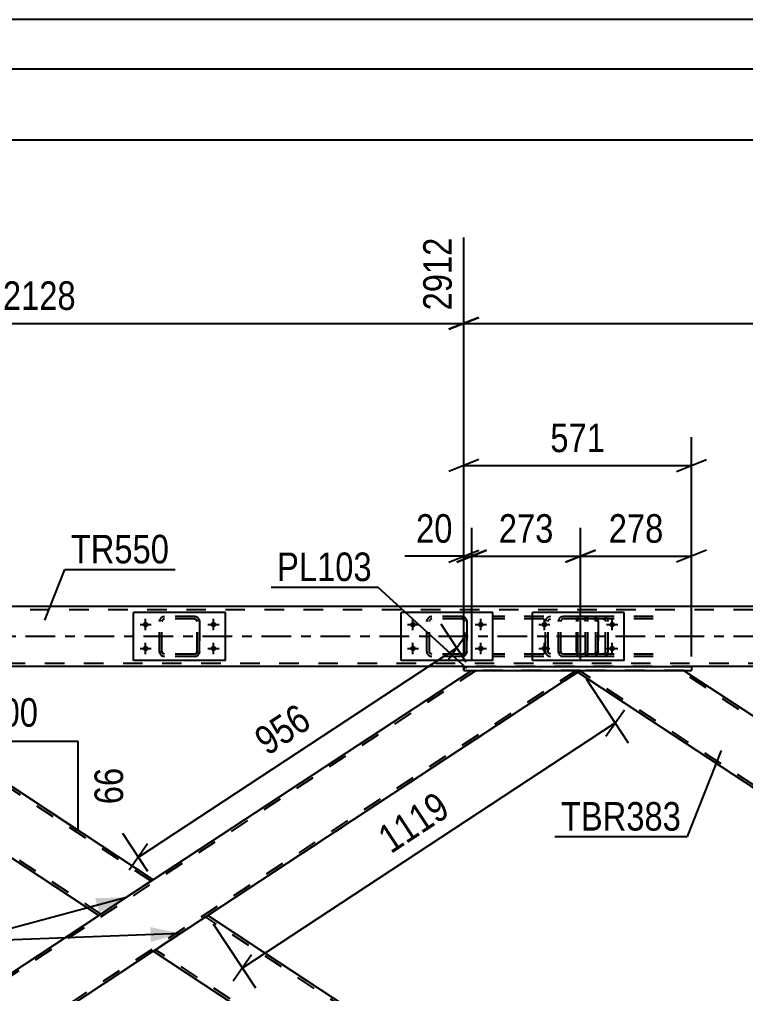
# Model space of a CAD drawing. Header units: millimetres. Extents: x -787 to 402, y -866 to -25.
# Drawn here: x -639.5 to -566.7, y -122.9 to -25.1 of the extents above; entities that cross this region are included whole.
import ezdxf

# ---------------------------------------------------------------- set-up
doc = ezdxf.new("R2010")
doc.units = ezdxf.units.MM
doc.linetypes.add('DXK_LINE_DOT2', pattern=[3.9198, 1.9599, -1.9599])
doc.linetypes.add('DXK_LINE_DOT3', pattern=[5.9187, 2.979, -0.9799, 0.9799, -0.9799])
doc.styles.add('Arial', font='arial.ttf', dxfattribs={"height": 0.2})
doc.styles.add('Arial Narrow', font='ARIALN.TTF', dxfattribs={"height": 0.2})

# ---------------------------------------------------------------- blocks, each defined once
blk = doc.blocks.new('Unknown-569028579-1134')
at = {"color": 5, "linetype": 'Continuous'}
for p, q in [((402.241, -25.126), (-786.759, -25.126)), ((397.241, -30.126), (-781.759, -30.126))]:
    blk.add_line(p, q, dxfattribs=at)
blk = doc.blocks.new('Part-569028579-4536 - 4520')
at = {"color": 7, "linetype": 'DXK_LINE_DOT2'}
for p, q in [((-508.55, -90.458), (-584.866, -140.657)), ((-498.505, -90.458), (-574.821, -140.657)), ((-498.069, -90.458), (-540.926, -118.648)), ((-498.069, -90.458), (-508.987, -90.458)), ((-540.926, -111.467), (-546.385, -115.058)), ((-535.467, -115.058), (-540.926, -118.648)), ((-583.493, -139.467), (-585.302, -140.657)), ((-574.384, -140.657), (-585.302, -140.657))]:
    blk.add_line(p, q, dxfattribs=at)
at = {"color": 2, "linetype": 'Continuous'}
for p, q in [((-508.987, -90.458), (-540.926, -111.467)), ((-498.359, -90.649), (-535.467, -115.058)), ((-583.493, -139.467), (-546.385, -115.058)), ((-540.926, -118.648), (-574.384, -140.657))]:
    blk.add_line(p, q, dxfattribs=at)
blk = doc.blocks.new('Part-569028579-4747 - 4520')
at = {"color": 2, "linetype": 'Continuous'}
for p, q in [((-668.627, -90.649), (-668.594, -90.627)), ((-631.519, -115.058), (-668.627, -90.649)), ((-668.594, -90.627), (-668.337, -90.458)), ((-668.392, -90.494), (-668.353, -90.458)), ((-626.06, -111.467), (-657.999, -90.458)), ((-626.497, -111.754), (-631.519, -115.058)), ((-626.093, -111.489), (-626.497, -111.754)), ((-626.06, -111.467), (-626.093, -111.489))]:
    blk.add_line(p, q, dxfattribs=at)
at = {"color": 7, "linetype": 'DXK_LINE_DOT2'}
for p, q in [((-668.627, -90.649), (-668.594, -90.627)), ((-631.301, -114.914), (-668.409, -90.505)), ((-657.999, -90.458), (-668.353, -90.458)), ((-626.278, -111.61), (-658.436, -90.458)), ((-626.497, -111.754), (-626.188, -111.551)), ((-631.301, -114.914), (-631.284, -114.903))]:
    blk.add_line(p, q, dxfattribs=at)
blk = doc.blocks.new('Part-569028579-4684 - 4520')
at = {"color": 2, "linetype": 'Continuous'}
for p, q in [((-548.129, -84.058), (-707.411, -84.058)), ((-594.921, -90.058), (-657.199, -90.058)), ((-509.787, -90.058), (-572.065, -90.058))]:
    blk.add_line(p, q, dxfattribs=at)
at = {"color": 7, "linetype": 'DXK_LINE_DOT2'}
for p, q in [((-126.885, -84.378), (-711.411, -84.378)), ((-711.411, -89.738), (-126.885, -89.738)), ((-572.065, -90.058), (-594.921, -90.058))]:
    blk.add_line(p, q, dxfattribs=at)
at = {"color": 7, "linetype": 'DXK_LINE_DOT3'}
blk.add_line((-126.885, -87.058), (-711.411, -87.058), dxfattribs=at)
blk = doc.blocks.new('Part-569028579-4573 - 4520')
at = {"color": 7, "linetype": 'DXK_LINE_DOT2'}
for p, q in [((-582.967, -85.058), (-591.982, -85.058)), ((-582.967, -85.298), (-591.982, -85.298)), ((-586.674, -85.354), (-586.713, -85.538)), ((-586.713, -88.578), (-586.713, -85.538)), ((-586.458, -85.538), (-586.438, -85.446)), ((-586.458, -88.578), (-586.458, -85.538)), ((-586.438, -85.446), (-586.383, -85.368)), ((-586.202, -85.058), (-586.398, -85.094)), ((-586.383, -85.368), (-586.3, -85.316)), ((-586.3, -85.316), (-586.202, -85.298)), ((-582.772, -85.094), (-582.967, -85.058)), ((-582.967, -85.298), (-582.87, -85.316)), ((-582.87, -85.316), (-582.787, -85.368)), ((-582.787, -85.368), (-582.731, -85.446)), ((-582.731, -85.446), (-582.712, -85.538)), ((-582.712, -88.578), (-582.712, -85.538)), ((-582.457, -85.538), (-582.495, -85.354)), ((-582.457, -88.578), (-582.457, -85.538)), ((-582.967, -88.818), (-591.982, -88.818)), ((-586.713, -88.578), (-586.674, -88.761)), ((-586.438, -88.67), (-586.458, -88.578)), ((-586.383, -88.747), (-586.438, -88.67)), ((-586.3, -88.799), (-586.383, -88.747)), ((-586.202, -88.818), (-586.3, -88.799)), ((-582.87, -88.799), (-582.967, -88.818)), ((-582.787, -88.747), (-582.87, -88.799)), ((-582.731, -88.67), (-582.787, -88.747)), ((-582.712, -88.578), (-582.731, -88.67)), ((-582.495, -88.761), (-582.457, -88.578)), ((-582.967, -89.058), (-591.982, -89.058)), ((-586.398, -89.021), (-586.202, -89.058)), ((-582.967, -89.058), (-582.772, -89.021))]:
    blk.add_line(p, q, dxfattribs=at)
for centre, start, end in [((-586.222, -85.559), 110.75831, 155.68004), ((-582.948, -85.559), 24.31996, 69.24169), ((-586.222, -88.557), 204.31996, 249.24169), ((-582.948, -88.557), 290.75831, 335.68004)]:
    blk.add_arc(centre, 0.496, start, end, dxfattribs=at)
blk = doc.blocks.new('Part-569028579-4607 - 4520')
at = {"color": 2, "linetype": 'Continuous'}
for p, q in [((-626.027, -118.627), (-621.038, -115.345)), ((-620.601, -115.058), (-621.038, -115.345)), ((-583.493, -139.467), (-620.601, -115.058)), ((-626.06, -118.648), (-626.027, -118.627)), ((-592.602, -140.657), (-626.06, -118.648)), ((-583.93, -139.754), (-585.302, -140.657)), ((-583.526, -139.488), (-583.93, -139.754)), ((-583.526, -139.488), (-583.493, -139.467))]:
    blk.add_line(p, q, dxfattribs=at)
at = {"color": 7, "linetype": 'DXK_LINE_DOT2'}
for p, q in [((-583.711, -139.61), (-620.819, -115.201)), ((-625.842, -118.505), (-625.825, -118.494)), ((-592.165, -140.657), (-625.842, -118.505)), ((-583.93, -139.754), (-583.621, -139.551)), ((-585.302, -140.657), (-592.602, -140.657))]:
    blk.add_line(p, q, dxfattribs=at)
blk = doc.blocks.new('Part-569028579-4612 - 4520')
at = {"color": 7, "linetype": 'DXK_LINE_DOT2'}
for p, q in [((-593.684, -90.458), (-670, -140.657)), ((-583.64, -90.458), (-659.955, -140.657)), ((-583.203, -90.458), (-626.06, -118.648)), ((-583.203, -90.458), (-594.121, -90.458)), ((-626.06, -111.467), (-631.519, -115.058)), ((-620.601, -115.058), (-626.06, -118.648)), ((-659.519, -140.657), (-670.437, -140.657))]:
    blk.add_line(p, q, dxfattribs=at)
at = {"color": 2, "linetype": 'Continuous'}
for p, q in [((-594.121, -90.458), (-626.06, -111.467)), ((-583.493, -90.649), (-620.601, -115.058)), ((-670.437, -140.657), (-631.519, -115.058)), ((-626.06, -118.648), (-659.519, -140.657))]:
    blk.add_line(p, q, dxfattribs=at)
blk = doc.blocks.new('Part-569028579-4756 - 4520')
at = {"color": 2, "linetype": 'Continuous'}
for p, q in [((-578.827, -84.658), (-588.027, -84.658)), ((-588.027, -89.458), (-588.027, -84.658)), ((-578.827, -89.458), (-578.827, -84.658)), ((-578.827, -89.458), (-588.027, -89.458))]:
    blk.add_line(p, q, dxfattribs=at)
blk = doc.blocks.new('Bolt-569028579-16197 - 4520')
at = {"linetype": 'Continuous'}
for points in [[(-626.827, -85.578, -1), (-626.827, -86.138, -1)], [(-620.027, -85.578, -1), (-620.027, -86.138, -1)], [(-626.827, -87.978, -1), (-626.827, -88.538, -1)], [(-620.027, -87.978, -1), (-620.027, -88.538, -1)]]:
    blk.add_hatch(color=1, dxfattribs=at).paths.add_polyline_path(points)
at = {"color": 1, "linetype": 'Continuous'}
for p, q in [((-627.387, -85.858), (-626.267, -85.858)), ((-626.827, -86.418), (-626.827, -85.298)), ((-620.587, -85.858), (-619.467, -85.858)), ((-620.027, -86.418), (-620.027, -85.298)), ((-626.827, -88.818), (-626.827, -87.698)), ((-620.027, -88.818), (-620.027, -87.698)), ((-627.387, -88.258), (-626.267, -88.258)), ((-620.587, -88.258), (-619.467, -88.258))]:
    blk.add_line(p, q, dxfattribs=at)
blk = doc.blocks.new('Part-569028579-4641 - 4520')
at = {"color": 7, "linetype": 'DXK_LINE_DOT2'}
for p, q in [((-583.603, -85.354), (-583.623, -85.538)), ((-583.623, -88.578), (-583.623, -85.538)), ((-583.544, -85.198), (-583.603, -85.354)), ((-583.457, -85.094), (-583.544, -85.198)), ((-583.489, -85.538), (-583.479, -85.446)), ((-583.489, -88.578), (-583.489, -85.538)), ((-583.479, -85.446), (-583.449, -85.368)), ((-583.354, -85.058), (-583.457, -85.094)), ((-583.449, -85.368), (-583.406, -85.316)), ((-583.406, -85.316), (-583.354, -85.298)), ((-575.912, -85.058), (-583.354, -85.058)), ((-575.912, -85.298), (-583.354, -85.298)), ((-582.457, -85.298), (-582.457, -85.058)), ((-580.754, -85.094), (-580.947, -85.058)), ((-580.947, -85.298), (-580.851, -85.316)), ((-580.851, -85.316), (-580.769, -85.368)), ((-580.769, -85.368), (-580.714, -85.446)), ((-580.714, -85.446), (-580.695, -85.538)), ((-580.695, -88.578), (-580.695, -85.538)), ((-580.444, -85.538), (-580.482, -85.354)), ((-580.444, -88.578), (-580.444, -85.538)), ((-583.623, -88.578), (-583.603, -88.761)), ((-583.603, -88.761), (-583.544, -88.917)), ((-583.544, -88.917), (-583.457, -89.021)), ((-583.479, -88.67), (-583.489, -88.578)), ((-583.449, -88.747), (-583.479, -88.67)), ((-583.406, -88.799), (-583.449, -88.747)), ((-583.354, -88.818), (-583.406, -88.799)), ((-575.912, -88.818), (-583.354, -88.818)), ((-582.457, -89.058), (-582.457, -88.818)), ((-580.851, -88.799), (-580.947, -88.818)), ((-580.769, -88.747), (-580.851, -88.799)), ((-580.714, -88.67), (-580.769, -88.747)), ((-580.695, -88.578), (-580.714, -88.67)), ((-580.482, -88.761), (-580.444, -88.578)), ((-583.457, -89.021), (-583.354, -89.058)), ((-575.912, -89.058), (-583.354, -89.058)), ((-580.947, -89.058), (-580.754, -89.021))]:
    blk.add_line(p, q, dxfattribs=at)
for centre, start, end in [((-580.932, -85.554), 23.89514, 68.84868), ((-580.932, -88.562), 291.15132, 336.10486)]:
    blk.add_arc(centre, 0.492, start, end, dxfattribs=at)
blk = doc.blocks.new('Part-569028579-4657 - 4520')
at = {"color": 2, "linetype": 'Continuous'}
for p, q in [((-583.493, -90.649), (-583.46, -90.627)), ((-546.385, -115.058), (-583.493, -90.649)), ((-583.46, -90.627), (-583.203, -90.458)), ((-583.258, -90.494), (-583.218, -90.458)), ((-540.926, -111.467), (-572.865, -90.458)), ((-541.363, -111.754), (-546.385, -115.058)), ((-540.959, -111.489), (-541.363, -111.754)), ((-540.926, -111.467), (-540.959, -111.489))]:
    blk.add_line(p, q, dxfattribs=at)
at = {"color": 7, "linetype": 'DXK_LINE_DOT2'}
for p, q in [((-583.493, -90.649), (-583.46, -90.627)), ((-546.167, -114.914), (-583.275, -90.505)), ((-572.865, -90.458), (-583.218, -90.458)), ((-541.144, -111.61), (-573.302, -90.458)), ((-541.363, -111.754), (-541.054, -111.551)), ((-546.167, -114.914), (-546.15, -114.903))]:
    blk.add_line(p, q, dxfattribs=at)
blk = doc.blocks.new('Part-569028579-4800 - 4520')
at = {"color": 2, "linetype": 'Continuous'}
for p, q in [((-594.921, -90.458), (-594.921, -90.058)), ((-594.921, -90.058), (-594.921, -90.058)), ((-594.921, -90.058), (-572.065, -90.058)), ((-594.921, -90.458), (-594.921, -90.458)), ((-594.921, -90.458), (-572.065, -90.458)), ((-572.065, -90.058), (-572.065, -90.458))]:
    blk.add_line(p, q, dxfattribs=at)
at = {"color": 7, "linetype": 'DXK_LINE_DOT2'}
for p, q in [((-594.921, -90.058), (-594.921, -90.458)), ((-594.921, -90.058), (-594.921, -90.058)), ((-594.921, -90.458), (-594.921, -90.458)), ((-572.065, -90.058), (-572.065, -90.458))]:
    blk.add_line(p, q, dxfattribs=at)
blk = doc.blocks.new('Part-569028579-4817 - 4520')
at = {"color": 2, "linetype": 'Continuous'}
for p, q in [((-592.009, -84.658), (-601.209, -84.658)), ((-601.209, -89.458), (-601.209, -84.658)), ((-592.009, -89.458), (-592.009, -84.658)), ((-592.009, -89.458), (-601.209, -89.458))]:
    blk.add_line(p, q, dxfattribs=at)
blk = doc.blocks.new('Bolt-569028579-4907 - 4520')
at = {"linetype": 'Continuous'}
for points in [[(-600.009, -85.578, -1), (-600.009, -86.138, -1)], [(-593.209, -85.578, -1), (-593.209, -86.138, -1)], [(-600.009, -87.978, -1), (-600.009, -88.538, -1)], [(-593.209, -87.978, -1), (-593.209, -88.538, -1)]]:
    blk.add_hatch(color=1, dxfattribs=at).paths.add_polyline_path(points)
at = {"color": 1, "linetype": 'Continuous'}
for p, q in [((-600.569, -85.858), (-599.449, -85.858)), ((-600.009, -86.418), (-600.009, -85.298)), ((-593.769, -85.858), (-592.649, -85.858)), ((-593.209, -86.418), (-593.209, -85.298)), ((-600.009, -88.818), (-600.009, -87.698)), ((-593.209, -88.818), (-593.209, -87.698)), ((-600.569, -88.258), (-599.449, -88.258)), ((-593.769, -88.258), (-592.649, -88.258))]:
    blk.add_line(p, q, dxfattribs=at)
blk = doc.blocks.new('Part-569028579-16138 - 4520')
at = {"color": 7, "linetype": 'DXK_LINE_DOT2'}
for p, q in [((-585.427, -85.538), (-585.391, -85.354)), ((-585.391, -85.354), (-585.427, -85.538)), ((-585.427, -88.578), (-585.427, -85.538)), ((-585.427, -85.538), (-585.427, -85.538)), ((-585.427, -88.578), (-585.427, -85.538)), ((-585.187, -85.538), (-585.169, -85.446)), ((-585.169, -85.446), (-585.187, -85.538)), ((-585.187, -88.578), (-585.187, -85.538)), ((-585.187, -85.538), (-585.187, -85.538)), ((-585.187, -88.578), (-585.187, -85.538)), ((-585.169, -85.446), (-585.117, -85.368)), ((-585.117, -85.368), (-585.169, -85.446)), ((-585.131, -85.094), (-584.947, -85.058)), ((-584.947, -85.058), (-585.131, -85.094)), ((-585.117, -85.368), (-585.039, -85.316)), ((-585.039, -85.316), (-585.117, -85.368)), ((-584.947, -85.298), (-585.039, -85.316)), ((-581.907, -85.058), (-584.947, -85.058)), ((-581.907, -85.298), (-584.947, -85.298)), ((-581.907, -85.058), (-581.724, -85.094)), ((-581.724, -85.094), (-581.907, -85.058)), ((-581.907, -85.298), (-581.816, -85.316)), ((-581.816, -85.316), (-581.738, -85.368)), ((-581.738, -85.368), (-581.816, -85.316)), ((-581.738, -85.368), (-581.686, -85.446)), ((-581.686, -85.446), (-581.738, -85.368)), ((-581.686, -85.446), (-581.667, -85.538)), ((-581.667, -85.538), (-581.686, -85.446)), ((-581.667, -88.578), (-581.667, -85.538)), ((-581.667, -85.538), (-581.667, -85.538)), ((-581.667, -88.578), (-581.667, -85.538)), ((-581.464, -85.354), (-581.427, -85.538)), ((-581.427, -85.538), (-581.464, -85.354)), ((-581.427, -88.578), (-581.427, -85.538)), ((-581.427, -85.538), (-581.427, -85.538)), ((-581.427, -85.538), (-581.427, -88.578)), ((-585.427, -88.578), (-585.427, -88.578)), ((-585.391, -88.761), (-585.427, -88.578)), ((-585.427, -88.578), (-585.391, -88.761)), ((-585.187, -88.578), (-585.187, -88.578)), ((-585.169, -88.67), (-585.187, -88.578)), ((-585.187, -88.578), (-585.169, -88.67)), ((-585.117, -88.747), (-585.169, -88.67)), ((-585.169, -88.67), (-585.117, -88.747)), ((-585.039, -88.799), (-585.117, -88.747)), ((-585.117, -88.747), (-585.039, -88.799)), ((-584.947, -88.818), (-585.039, -88.799)), ((-581.907, -88.818), (-584.947, -88.818)), ((-581.816, -88.799), (-581.907, -88.818)), ((-581.738, -88.747), (-581.816, -88.799)), ((-581.816, -88.799), (-581.738, -88.747)), ((-581.686, -88.67), (-581.738, -88.747)), ((-581.738, -88.747), (-581.686, -88.67)), ((-581.667, -88.578), (-581.686, -88.67)), ((-581.686, -88.67), (-581.667, -88.578)), ((-581.667, -88.578), (-581.667, -88.578)), ((-581.427, -88.578), (-581.464, -88.761)), ((-581.464, -88.761), (-581.427, -88.578)), ((-581.427, -88.578), (-581.427, -88.578)), ((-584.947, -89.058), (-585.131, -89.021)), ((-585.131, -89.021), (-584.947, -89.058)), ((-581.907, -89.058), (-584.947, -89.058)), ((-581.724, -89.021), (-581.907, -89.058)), ((-581.907, -89.058), (-581.724, -89.021))]:
    blk.add_line(p, q, dxfattribs=at)
at = {"color": 7, "linetype": 'DXK_LINE_DOT3'}
blk.add_line((-583.427, -87.058), (-583.427, -87.058), dxfattribs=at)
at = {"color": 7, "linetype": 'DXK_LINE_DOT2'}
for centre, start, end in [((-584.947, -85.538), 112.5, 157.5), ((-584.947, -85.538), 112.5, 157.5), ((-581.907, -85.538), 22.5, 67.5), ((-581.907, -85.538), 22.5, 67.5), ((-584.947, -88.578), 202.5, 247.5), ((-584.947, -88.578), 202.5, 247.5), ((-581.907, -88.578), 292.5, 337.5), ((-581.907, -88.578), 292.5, 337.5)]:
    blk.add_arc(centre, 0.48, start, end, dxfattribs=at)
blk = doc.blocks.new('Part-569028579-16141 - 4520')
at = {"color": 7, "linetype": 'DXK_LINE_DOT2'}
for p, q in [((-625.427, -85.538), (-625.391, -85.354)), ((-625.391, -85.354), (-625.427, -85.538)), ((-625.427, -88.578), (-625.427, -85.538)), ((-625.427, -85.538), (-625.427, -85.538)), ((-625.427, -88.578), (-625.427, -85.538)), ((-625.187, -85.538), (-625.169, -85.446)), ((-625.169, -85.446), (-625.187, -85.538)), ((-625.187, -88.578), (-625.187, -85.538)), ((-625.187, -85.538), (-625.187, -85.538)), ((-625.187, -88.578), (-625.187, -85.538)), ((-625.169, -85.446), (-625.117, -85.368)), ((-625.117, -85.368), (-625.169, -85.446)), ((-625.131, -85.094), (-624.947, -85.058)), ((-624.947, -85.058), (-625.131, -85.094)), ((-625.117, -85.368), (-625.039, -85.316)), ((-625.039, -85.316), (-625.117, -85.368)), ((-624.947, -85.298), (-625.039, -85.316)), ((-621.907, -85.058), (-624.947, -85.058)), ((-621.907, -85.298), (-624.947, -85.298)), ((-621.907, -85.058), (-621.724, -85.094)), ((-621.724, -85.094), (-621.907, -85.058)), ((-621.907, -85.298), (-621.816, -85.316)), ((-621.816, -85.316), (-621.738, -85.368)), ((-621.738, -85.368), (-621.816, -85.316)), ((-621.738, -85.368), (-621.686, -85.446)), ((-621.686, -85.446), (-621.738, -85.368)), ((-621.686, -85.446), (-621.667, -85.538)), ((-621.667, -85.538), (-621.686, -85.446)), ((-621.667, -88.578), (-621.667, -85.538)), ((-621.667, -85.538), (-621.667, -85.538)), ((-621.667, -88.578), (-621.667, -85.538)), ((-621.464, -85.354), (-621.427, -85.538)), ((-621.427, -85.538), (-621.464, -85.354)), ((-621.427, -88.578), (-621.427, -85.538)), ((-621.427, -85.538), (-621.427, -85.538)), ((-621.427, -85.538), (-621.427, -88.578)), ((-625.427, -88.578), (-625.427, -88.578)), ((-625.391, -88.761), (-625.427, -88.578)), ((-625.427, -88.578), (-625.391, -88.761)), ((-625.187, -88.578), (-625.187, -88.578)), ((-625.169, -88.67), (-625.187, -88.578)), ((-625.187, -88.578), (-625.169, -88.67)), ((-625.117, -88.747), (-625.169, -88.67)), ((-625.169, -88.67), (-625.117, -88.747)), ((-625.039, -88.799), (-625.117, -88.747)), ((-625.117, -88.747), (-625.039, -88.799)), ((-624.947, -88.818), (-625.039, -88.799)), ((-621.907, -88.818), (-624.947, -88.818)), ((-621.816, -88.799), (-621.907, -88.818)), ((-621.738, -88.747), (-621.816, -88.799)), ((-621.816, -88.799), (-621.738, -88.747)), ((-621.686, -88.67), (-621.738, -88.747)), ((-621.738, -88.747), (-621.686, -88.67)), ((-621.667, -88.578), (-621.686, -88.67)), ((-621.686, -88.67), (-621.667, -88.578)), ((-621.667, -88.578), (-621.667, -88.578)), ((-621.427, -88.578), (-621.464, -88.761)), ((-621.464, -88.761), (-621.427, -88.578)), ((-621.427, -88.578), (-621.427, -88.578)), ((-624.947, -89.058), (-625.131, -89.021)), ((-625.131, -89.021), (-624.947, -89.058)), ((-621.907, -89.058), (-624.947, -89.058)), ((-621.724, -89.021), (-621.907, -89.058)), ((-621.907, -89.058), (-621.724, -89.021))]:
    blk.add_line(p, q, dxfattribs=at)
at = {"color": 7, "linetype": 'DXK_LINE_DOT3'}
blk.add_line((-623.427, -87.058), (-623.427, -87.058), dxfattribs=at)
at = {"color": 7, "linetype": 'DXK_LINE_DOT2'}
for centre, start, end in [((-624.947, -85.538), 112.5, 157.5), ((-624.947, -85.538), 112.5, 157.5), ((-621.907, -85.538), 22.5, 67.5), ((-621.907, -85.538), 22.5, 67.5), ((-624.947, -88.578), 202.5, 247.5), ((-624.947, -88.578), 202.5, 247.5), ((-621.907, -88.578), 292.5, 337.5), ((-621.907, -88.578), 292.5, 337.5)]:
    blk.add_arc(centre, 0.48, start, end, dxfattribs=at)
blk = doc.blocks.new('Part-569028579-16142 - 4520')
at = {"color": 2, "linetype": 'Continuous'}
for p, q in [((-618.827, -84.658), (-628.027, -84.658)), ((-628.027, -89.458), (-628.027, -84.658)), ((-618.827, -89.458), (-618.827, -84.658)), ((-618.827, -89.458), (-628.027, -89.458))]:
    blk.add_line(p, q, dxfattribs=at)
blk = doc.blocks.new('Part-569028579-16155 - 4520')
at = {"color": 7, "linetype": 'DXK_LINE_DOT2'}
for p, q in [((-598.609, -85.538), (-598.573, -85.354)), ((-598.573, -85.354), (-598.609, -85.538)), ((-598.609, -88.578), (-598.609, -85.538)), ((-598.609, -85.538), (-598.609, -85.538)), ((-598.609, -88.578), (-598.609, -85.538)), ((-598.369, -85.538), (-598.351, -85.446)), ((-598.369, -85.538), (-598.351, -85.446)), ((-598.369, -88.578), (-598.369, -85.538)), ((-598.369, -85.538), (-598.369, -85.538)), ((-598.369, -88.578), (-598.369, -85.538)), ((-598.299, -85.368), (-598.351, -85.446)), ((-598.313, -85.094), (-598.129, -85.058)), ((-598.129, -85.058), (-598.313, -85.094)), ((-598.221, -85.316), (-598.299, -85.368)), ((-598.129, -85.298), (-598.221, -85.316)), ((-595.089, -85.058), (-598.129, -85.058)), ((-595.089, -85.298), (-598.129, -85.298)), ((-595.089, -85.058), (-594.906, -85.094)), ((-594.906, -85.094), (-595.089, -85.058)), ((-594.997, -85.316), (-595.089, -85.298)), ((-594.92, -85.368), (-594.997, -85.316)), ((-594.92, -85.368), (-594.868, -85.446)), ((-594.868, -85.446), (-594.849, -85.538)), ((-594.849, -85.538), (-594.868, -85.446)), ((-594.849, -88.578), (-594.849, -85.538)), ((-594.849, -85.538), (-594.849, -85.538)), ((-594.849, -88.578), (-594.849, -85.538)), ((-594.646, -85.354), (-594.609, -85.538)), ((-594.609, -85.538), (-594.646, -85.354)), ((-594.609, -88.578), (-594.609, -85.538)), ((-594.609, -85.538), (-594.609, -85.538)), ((-594.609, -85.538), (-594.609, -88.578)), ((-598.609, -88.578), (-598.609, -88.578)), ((-598.573, -88.761), (-598.609, -88.578)), ((-598.609, -88.578), (-598.573, -88.761)), ((-598.369, -88.578), (-598.369, -88.578)), ((-598.351, -88.67), (-598.369, -88.578)), ((-598.351, -88.67), (-598.369, -88.578)), ((-598.299, -88.747), (-598.351, -88.67)), ((-598.221, -88.799), (-598.299, -88.747)), ((-598.129, -88.818), (-598.221, -88.799)), ((-595.089, -88.818), (-598.129, -88.818)), ((-594.997, -88.799), (-595.089, -88.818)), ((-594.92, -88.747), (-594.997, -88.799)), ((-594.868, -88.67), (-594.92, -88.747)), ((-594.849, -88.578), (-594.868, -88.67)), ((-594.868, -88.67), (-594.849, -88.578)), ((-594.849, -88.578), (-594.849, -88.578)), ((-594.609, -88.578), (-594.646, -88.761)), ((-594.646, -88.761), (-594.609, -88.578)), ((-594.609, -88.578), (-594.609, -88.578)), ((-598.129, -89.058), (-598.313, -89.021)), ((-598.313, -89.021), (-598.129, -89.058)), ((-595.089, -89.058), (-598.129, -89.058)), ((-594.906, -89.021), (-595.089, -89.058)), ((-595.089, -89.058), (-594.906, -89.021))]:
    blk.add_line(p, q, dxfattribs=at)
at = {"color": 7, "linetype": 'DXK_LINE_DOT3'}
blk.add_line((-596.609, -87.058), (-596.609, -87.058), dxfattribs=at)
at = {"color": 7, "linetype": 'DXK_LINE_DOT2'}
for centre, start, end in [((-598.129, -85.538), 112.5, 157.5), ((-598.129, -85.538), 112.5, 157.5), ((-595.089, -85.538), 22.5, 67.5), ((-595.089, -85.538), 22.5, 67.5), ((-598.129, -88.578), 202.5, 247.5), ((-598.129, -88.578), 202.5, 247.5), ((-595.089, -88.578), 292.5, 337.5), ((-595.089, -88.578), 292.5, 337.5)]:
    blk.add_arc(centre, 0.48, start, end, dxfattribs=at)
blk = doc.blocks.new('Bolt-569028579-16195 - 4520')
at = {"linetype": 'Continuous'}
for points in [[(-586.827, -85.578, -1), (-586.827, -86.138, -1)], [(-580.027, -85.578, -1), (-580.027, -86.138, -1)], [(-586.827, -87.978, -1), (-586.827, -88.538, -1)], [(-580.027, -87.978, -1), (-580.027, -88.538, -1)]]:
    blk.add_hatch(color=1, dxfattribs=at).paths.add_polyline_path(points)
at = {"color": 1, "linetype": 'Continuous'}
for p, q in [((-587.387, -85.858), (-586.267, -85.858)), ((-586.827, -86.418), (-586.827, -85.298)), ((-580.587, -85.858), (-579.467, -85.858)), ((-580.027, -86.418), (-580.027, -85.298)), ((-586.827, -88.818), (-586.827, -87.698)), ((-580.027, -88.818), (-580.027, -87.698)), ((-587.387, -88.258), (-586.267, -88.258)), ((-580.587, -88.258), (-579.467, -88.258))]:
    blk.add_line(p, q, dxfattribs=at)
blk = doc.blocks.new('AngleDimension-569028579-63709 - 4520')
at = {"color": 7, "linetype": 'Continuous'}
for p, q in [((-650.77, -95.213), (-647.123, -97.612)), ((-633.589, -97.612), (-647.123, -97.612)), ((-633.589, -106.514), (-647.123, -97.612)), ((-633.589, -106.514), (-633.589, -97.612))]:
    blk.add_line(p, q, dxfattribs=at)
at = {"color": 0}
for points in [[(-637.014, -96.712), (-637.014, -92.512), (-643.698, -92.512), (-643.698, -96.712)], [(-628.489, -99.635), (-632.689, -99.635), (-632.689, -104.491), (-628.489, -104.491)]]:
    blk.add_wipeout(points, dxfattribs=at)
at = {"color": 3, "style": 'Arial Narrow'}
blk.add_text('100', height=2.8633, dxfattribs=at).set_placement((-643.098, -96.112))
blk.add_text('66', height=2.8633, rotation=90.00021, dxfattribs=at).set_placement((-629.089, -103.891))
blk = doc.blocks.new('StraightDimension-569028579-63402 - 4520')
at = {"color": 7, "linetype": 'Continuous'}
for p, q in [((-594.921, -89.058), (-594.921, -47.013)), ((-509.787, -89.058), (-509.787, -47.013)), ((-593.421, -55.025), (-596.421, -56.225)), ((-594.921, -55.625), (-509.787, -55.625)), ((-511.287, -56.225), (-508.287, -55.025))]:
    blk.add_line(p, q, dxfattribs=at)
at = {"color": 0}
blk.add_wipeout([(-548.098, -54.875), (-548.098, -50.675), (-556.61, -50.675), (-556.61, -54.875)], dxfattribs=at)
at = {"color": 3, "style": 'Arial Narrow'}
blk.add_text('2128', height=2.8633, dxfattribs=at).set_placement((-556.01, -54.275))
at = {"color": 0, "linetype": 'Continuous'}
blk.add_wipeout([(-510.387, -46.413), (-514.587, -46.413), (-514.587, -54.925), (-510.387, -54.925)], dxfattribs=at)
at = {"color": 3, "linetype": 'Continuous', "style": 'Arial Narrow'}
blk.add_text('5041', height=2.8633, rotation=90.00021, dxfattribs=at).set_placement((-510.987, -54.325))
blk = doc.blocks.new('StraightDimension-569028579-60286 - 4520')
at = {"color": 7, "linetype": 'Continuous'}
for p, q in [((-594.121, -89.458), (-594.121, -76.143)), ((-583.203, -89.458), (-583.203, -76.143)), ((-595.621, -79.593), (-592.621, -78.393)), ((-594.121, -78.993), (-583.203, -78.993)), ((-581.703, -78.393), (-584.703, -79.593))]:
    blk.add_line(p, q, dxfattribs=at)
at = {"color": 0}
blk.add_wipeout([(-585.32, -78.243), (-585.32, -74.043), (-592.004, -74.043), (-592.004, -78.243)], dxfattribs=at)
at = {"color": 3, "style": 'Arial Narrow'}
blk.add_text('273', height=2.8633, dxfattribs=at).set_placement((-591.404, -77.643))
blk = doc.blocks.new('StraightDimension-569028579-59415 - 4520')
at = {"color": 7, "linetype": 'Continuous'}
for p, q in [((-594.921, -89.058), (-594.921, -67.051)), ((-572.065, -89.058), (-572.065, -67.051)), ((-593.421, -69.301), (-596.421, -70.501)), ((-573.565, -70.501), (-570.565, -69.301)), ((-594.921, -69.901), (-572.065, -69.901))]:
    blk.add_line(p, q, dxfattribs=at)
at = {"color": 0}
blk.add_wipeout([(-580.151, -69.151), (-580.151, -64.951), (-586.835, -64.951), (-586.835, -69.151)], dxfattribs=at)
at = {"color": 3, "style": 'Arial Narrow'}
blk.add_text('571', height=2.8633, dxfattribs=at).set_placement((-586.235, -68.551))
blk = doc.blocks.new('StraightDimension-569028579-60285 - 4520')
at = {"color": 7, "linetype": 'Continuous'}
for p, q in [((-583.203, -89.458), (-583.203, -76.143)), ((-572.065, -89.058), (-572.065, -76.143)), ((-584.703, -79.593), (-581.703, -78.393)), ((-583.203, -78.993), (-572.065, -78.993)), ((-570.565, -78.393), (-573.565, -79.593))]:
    blk.add_line(p, q, dxfattribs=at)
at = {"color": 0}
blk.add_wipeout([(-574.292, -78.243), (-574.292, -74.043), (-580.976, -74.043), (-580.976, -78.243)], dxfattribs=at)
at = {"color": 3, "style": 'Arial Narrow'}
blk.add_text('278', height=2.8633, dxfattribs=at).set_placement((-580.376, -77.643))
blk = doc.blocks.new('StraightDimension-569028579-60287 - 4520')
at = {"color": 7, "linetype": 'Continuous'}
for p, q in [((-594.921, -89.058), (-594.921, -76.143)), ((-594.121, -89.458), (-594.121, -76.143)), ((-594.921, -78.993), (-600.827, -78.993)), ((-594.921, -78.993), (-600.827, -78.993)), ((-596.421, -79.593), (-593.421, -78.393)), ((-592.621, -78.393), (-595.621, -79.593)), ((-594.921, -78.993), (-594.121, -78.993))]:
    blk.add_line(p, q, dxfattribs=at)
at = {"color": 0}
blk.add_wipeout([(-595.446, -78.243), (-595.446, -74.043), (-600.302, -74.043), (-600.302, -78.243)], dxfattribs=at)
at = {"color": 3, "style": 'Arial Narrow'}
blk.add_text('20', height=2.8633, dxfattribs=at).set_placement((-599.702, -77.643))
blk = doc.blocks.new('StraightDimension-569028579-63403 - 4520')
at = {"color": 7, "linetype": 'Continuous'}
for p, q in [((-594.921, -89.058), (-594.921, -47.013)), ((-680.055, -89.058), (-680.055, -48.841)), ((-678.555, -55.025), (-681.555, -56.225)), ((-680.055, -55.625), (-594.921, -55.625)), ((-596.421, -56.225), (-593.421, -55.025))]:
    blk.add_line(p, q, dxfattribs=at)
at = {"color": 0}
blk.add_wipeout([(-633.232, -54.875), (-633.232, -50.675), (-641.744, -50.675), (-641.744, -54.875)], dxfattribs=at)
at = {"color": 3, "style": 'Arial Narrow'}
blk.add_text('2128', height=2.8633, dxfattribs=at).set_placement((-641.144, -54.275))
at = {"color": 0, "linetype": 'Continuous'}
blk.add_wipeout([(-595.521, -46.413), (-599.721, -46.413), (-599.721, -54.925), (-595.521, -54.925)], dxfattribs=at)
at = {"color": 3, "linetype": 'Continuous', "style": 'Arial Narrow'}
blk.add_text('2912', height=2.8633, rotation=90.00021, dxfattribs=at).set_placement((-596.121, -54.325))
blk = doc.blocks.new('StraightDimension-569028579-63724 - 4520')
at = {"color": 7, "linetype": 'Continuous'}
for p, q in [((-594.67, -89.622), (-597.179, -85.808)), ((-596.537, -89.515), (-594.69, -86.863)), ((-627.552, -109.198), (-595.613, -88.189)), ((-626.61, -110.631), (-629.119, -106.817)), ((-626.629, -107.872), (-628.476, -110.524))]:
    blk.add_line(p, q, dxfattribs=at)
at = {"color": 0}
blk.add_wipeout([(-609.203, -96.23), (-611.511, -92.721), (-617.095, -96.395), (-614.787, -99.904)], dxfattribs=at)
at = {"color": 3, "style": 'Arial Narrow'}
blk.add_text('956', height=2.8633, rotation=33.33468, dxfattribs=at).set_placement((-614.616, -99.073))
blk = doc.blocks.new('StraightDimension-569028579-63734 - 4520')
at = {"color": 7, "linetype": 'Continuous'}
for p, q in [((-582.653, -91.293), (-578.415, -97.737)), ((-580.657, -97.058), (-578.81, -94.406)), ((-617.132, -120.332), (-579.734, -95.732)), ((-620.052, -115.893), (-615.813, -122.337)), ((-616.208, -119.006), (-618.055, -121.657))]:
    blk.add_line(p, q, dxfattribs=at)
at = {"color": 0}
blk.add_wipeout([(-595.289, -105.066), (-597.597, -101.557), (-604.709, -106.235), (-602.401, -109.744)], dxfattribs=at)
at = {"color": 3, "style": 'Arial Narrow'}
blk.add_text('1119', height=2.8633, rotation=33.33468, dxfattribs=at).set_placement((-602.229, -108.913))
blk = doc.blocks.new('StraightDimension-569028579-63777 - 4520')
at = {"color": 7, "linetype": 'Continuous'}
blk.add_line((-712.211, -37.207), (-103.04, -37.207), dxfattribs=at)
blk = doc.blocks.new('WeldMark-569028579-63666 - 4520')
at = {"linetype": 'Continuous'}
for points in [[(-631.882, -113.314), (-628.79, -113.262), (-631.493, -114.763)], [(-626.358, -116.222), (-623.331, -116.853), (-626.299, -117.721)]]:
    blk.add_hatch(color=30, dxfattribs=at).paths.add_polyline_path(points)
at = {"color": 30, "linetype": 'Continuous'}
for p in [(-628.79, -113.262), (-623.331, -116.853), (-657.883, -117.729)]:
    blk.add_line(p, (-645.46, -117.729), dxfattribs=at)
at = {"color": 3, "linetype": 'Continuous'}
for p, q in [((-657.883, -117.729), (-662.169, -113.443)), ((-657.883, -117.729), (-662.169, -122.015)), ((-652.274, -117.729), (-648.845, -122.015)), ((-652.274, -117.729), (-652.274, -122.015))]:
    blk.add_line(p, q, dxfattribs=at)
for start, end in [(90, 270), (270, 90)]:
    blk.add_arc((-645.46, -117.729), 1.5, start, end, dxfattribs=at)
at = {"color": 0}
blk.add_wipeout([(-653.36, -121.829), (-653.36, -118.429), (-655.983, -118.429), (-655.983, -121.829)], dxfattribs=at)
at = {"color": 3, "style": 'Arial'}
blk.add_text('6', height=2.865, dxfattribs=at).set_placement((-655.783, -121.629))
at = {"color": 0, "linetype": 'Continuous'}
blk.add_wipeout([(-661.783, -118.629), (-661.783, -115.629), (-669.559, -115.629), (-669.559, -118.629)], dxfattribs=at)
blk.add_wipeout([(-661.783, -118.629), (-661.783, -115.629), (-669.559, -115.629), (-669.559, -118.629)], dxfattribs=at)
at = {"color": 3, "linetype": 'Continuous', "style": 'Arial'}
blk.add_text('TYP', height=2.8652, dxfattribs=at).set_placement((-669.559, -118.629))
blk = doc.blocks.new('Mark-569028579-65137 - 4520')
at = {"color": 30, "linetype": 'Continuous'}
for p in [(-569.086, -98.502), (-585.774, -107.138)]:
    blk.add_line(p, (-572.519, -107.138), dxfattribs=at)
at = {"color": 0}
blk.add_wipeout([(-573.119, -106.538), (-573.119, -103.538), (-585.174, -103.538), (-585.174, -106.538)], dxfattribs=at)
blk.add_wipeout([(-573.119, -106.538), (-573.119, -103.538), (-585.174, -103.538), (-585.174, -106.538)], dxfattribs=at)
at = {"color": 3, "style": 'Arial Narrow'}
blk.add_text('TBR383', height=2.8633, dxfattribs=at).set_placement((-585.174, -106.538))
blk = doc.blocks.new('Mark-569028579-65216 - 4520')
at = {"color": 30, "linetype": 'Continuous'}
for p in [(-614.242, -82.093), (-594.611, -90.255)]:
    blk.add_line(p, (-603.538, -82.093), dxfattribs=at)
at = {"color": 0}
blk.add_wipeout([(-604.138, -81.493), (-604.138, -78.493), (-613.642, -78.493), (-613.642, -81.493)], dxfattribs=at)
blk.add_wipeout([(-604.138, -81.493), (-604.138, -78.493), (-613.642, -78.493), (-613.642, -81.493)], dxfattribs=at)
at = {"color": 3, "style": 'Arial Narrow'}
blk.add_text('PL103', height=2.8633, dxfattribs=at).set_placement((-613.642, -81.493))
blk = doc.blocks.new('Mark-569028579-61885 - 4520')
at = {"color": 30, "linetype": 'Continuous'}
for p, q in [((-636.95, -85.43), (-634.932, -80.318)), ((-634.932, -80.318), (-623.868, -80.318))]:
    blk.add_line(p, q, dxfattribs=at)
at = {"color": 0}
blk.add_wipeout([(-624.468, -79.718), (-624.468, -76.718), (-634.332, -76.718), (-634.332, -79.718)], dxfattribs=at)
blk.add_wipeout([(-624.468, -79.718), (-624.468, -76.718), (-634.332, -76.718), (-634.332, -79.718)], dxfattribs=at)
at = {"color": 3, "style": 'Arial Narrow'}
blk.add_text('TR550', height=2.8633, dxfattribs=at).set_placement((-634.332, -79.718))

msp = doc.modelspace()

# ---------------------------------------------------------------- block references
for name in ['Unknown-569028579-1134', 'Part-569028579-4684 - 4520', 'Part-569028579-16142 - 4520', 'Part-569028579-4817 - 4520', 'Part-569028579-4756 - 4520', 'Bolt-569028579-16197 - 4520', 'Part-569028579-16141 - 4520', 'Bolt-569028579-4907 - 4520', 'Part-569028579-16155 - 4520', 'Part-569028579-4573 - 4520', 'Bolt-569028579-16195 - 4520', 'Part-569028579-16138 - 4520', 'Part-569028579-4641 - 4520', 'Part-569028579-4612 - 4520', 'Part-569028579-4747 - 4520', 'Part-569028579-4800 - 4520', 'Part-569028579-4536 - 4520', 'Part-569028579-4657 - 4520', 'Part-569028579-4607 - 4520']:
    msp.add_blockref(name, (0, 0))

# ---------------------------------------------------------------- next in the draw order: block references
for name in ['StraightDimension-569028579-63402 - 4520', 'AngleDimension-569028579-63709 - 4520', 'WeldMark-569028579-63666 - 4520']:
    msp.add_blockref(name, (0, 0))

# ---------------------------------------------------------------- next in the draw order: block references
msp.add_blockref('StraightDimension-569028579-60286 - 4520', (0, 0))

# ---------------------------------------------------------------- next in the draw order: block references
msp.add_blockref('StraightDimension-569028579-59415 - 4520', (0, 0))

# ---------------------------------------------------------------- next in the draw order: block references
for name in ['StraightDimension-569028579-60287 - 4520', 'StraightDimension-569028579-60285 - 4520']:
    msp.add_blockref(name, (0, 0))

# ---------------------------------------------------------------- next in the draw order: block references
msp.add_blockref('StraightDimension-569028579-63403 - 4520', (0, 0))

# ---------------------------------------------------------------- next in the draw order: block references
for name in ['StraightDimension-569028579-63777 - 4520', 'StraightDimension-569028579-63724 - 4520']:
    msp.add_blockref(name, (0, 0))

# ---------------------------------------------------------------- next in the draw order: block references
for name in ['Mark-569028579-61885 - 4520', 'Mark-569028579-65216 - 4520', 'StraightDimension-569028579-63734 - 4520']:
    msp.add_blockref(name, (0, 0))

# ---------------------------------------------------------------- next in the draw order: block references
msp.add_blockref('Mark-569028579-65137 - 4520', (0, 0))

doc.saveas('drawing.dxf')
